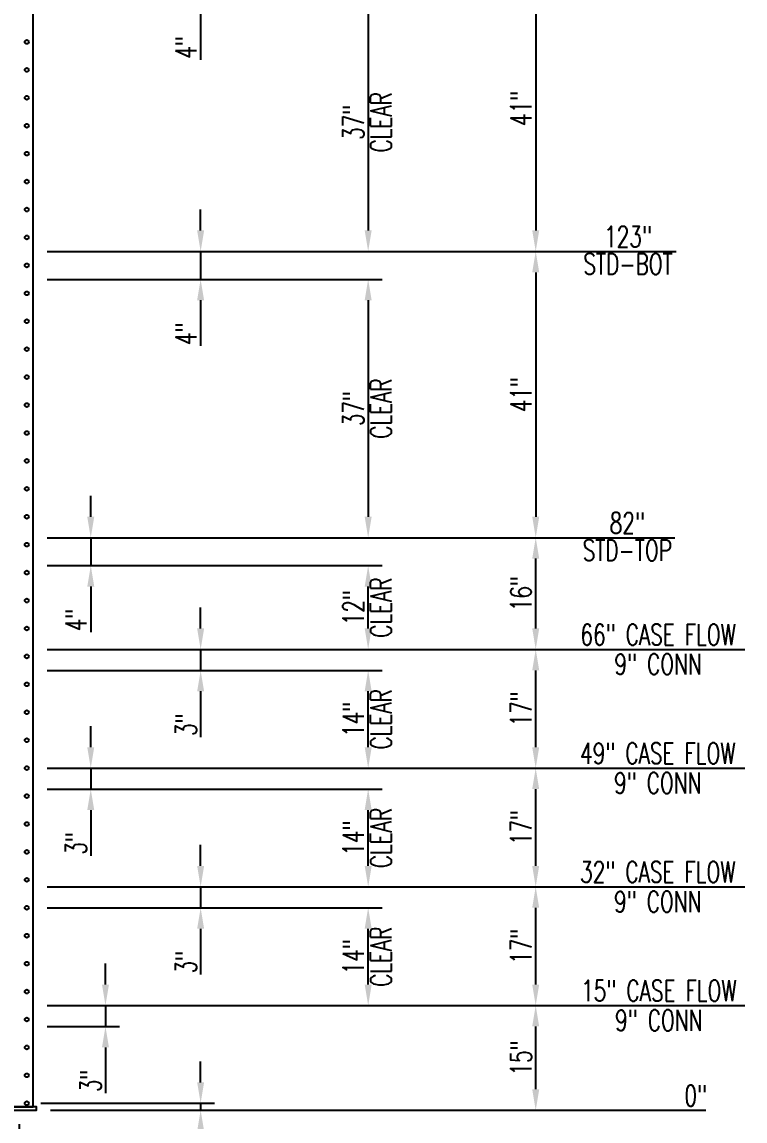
# Model space of a CAD drawing. Extents: x -805 to 239, y -158 to 536.
# Drawn here: x -24 to 79.6, y -1.5 to 155.9 of the extents above; entities that cross this region are included whole.
import ezdxf

# ---------------------------------------------------------------- set-up
doc = ezdxf.new("R2010")
doc.units = 0
doc.header["$LTSCALE"] = 8
doc.header["$MEASUREMENT"] = 0
doc.layers.get('DEFPOINTS').update_dxf_attribs({"linetype": 'CONTINUOUS'})
doc.layers.add('RACKDIM', color=7, linetype='CONTINUOUS')
doc.layers.add('RACKUPRIGHT', color=180, linetype='CONTINUOUS')
doc.styles.add('2thirds', font='romans.shx', dxfattribs={"width": 0.7})
doc.dimstyles.new('2tfrac16', dxfattribs={"dimscale": 32, "dimtxt": 0.0938, "dimasz": 0.0938, "dimexe": 0.0625, "dimexo": 0.0625, "dimgap": 0.01, "dimtad": 1, "dimdec": 4, "dimzin": 1, "dimdsep": 46, "dimlunit": 5, "dimtxsty": '2thirds', "dimcen": 0.0625, "dimclrd": 256, "dimclre": 256, "dimclrt": 256, "dimadec": 0, "dimazin": 0, "dimtfac": 0.75, "dimtdec": 4, "dimtmove": 0, "dimatfit": 0, "dimfxl": 0, "dimtvp": 0.75, "dimfrac": 2, "dimtolj": 1, "dimtzin": 0, "dimarcsym": 0})

# ---------------------------------------------------------------- blocks, each defined once
blk = doc.blocks.new('*D137')
at = {"layer": 'DEFPOINTS', "color": 0}
for p in [(-20.38, 78), (25.62, 78), (-20.38, 66)]:
    blk.add_point(p, dxfattribs=at)
at = {"layer": 'RACKDIM', "lineweight": -2}
for p, q in [((-18.38, 78), (27.62, 78)), ((25.62, 69), (25.62, 75)), ((-18.38, 66), (27.62, 66))]:
    blk.add_line(p, q, dxfattribs=at)
at = {"layer": 'RACKDIM'}
for points in [[(25.12, 75), (26.12, 75), (25.62, 78)], [(25.12, 69), (26.12, 69), (25.62, 66)]]:
    blk.add_solid(points, dxfattribs=at)
at = {"layer": 'RACKDIM', "char_height": 3.002, "attachment_point": 5, "rotation": 90, "style": '2thirds'}
for s, insert in [('\\A1;CLEAR', (27.44, 72)), ('\\A1;12"', (23.51, 72))]:
    blk.add_mtext(s, dxfattribs=dict(at, insert=insert))
blk = doc.blocks.new('*D136')
at = {"layer": 'DEFPOINTS', "color": 0}
for p in [(-20.38, 82), (49.62, 82), (-20.38, 66)]:
    blk.add_point(p, dxfattribs=at)
at = {"layer": 'RACKDIM', "lineweight": -2}
for p, q in [((-18.38, 82), (51.62, 82)), ((49.62, 69), (49.62, 79)), ((-18.38, 66), (51.62, 66))]:
    blk.add_line(p, q, dxfattribs=at)
at = {"layer": 'RACKDIM'}
for points in [[(49.12, 79), (50.12, 79), (49.62, 82)], [(49.12, 69), (50.12, 69), (49.62, 66)]]:
    blk.add_solid(points, dxfattribs=at)
at = {"layer": 'RACKDIM', "insert": (47.51, 74), "char_height": 3.002, "attachment_point": 5, "rotation": 90, "style": '2thirds'}
blk.add_mtext('\\A1;16"', dxfattribs=at)
blk = doc.blocks.new('*D135')
at = {"layer": 'DEFPOINTS', "color": 0}
for p in [(-22.38, 66), (-22.38, 63), (1.62, 63)]:
    blk.add_point(p, dxfattribs=at)
at = {"layer": 'RACKDIM', "lineweight": -2}
for p, q in [((1.62, 69), (1.62, 72)), ((-20.38, 66), (3.62, 66)), ((1.62, 66), (1.62, 63)), ((-20.38, 63), (3.62, 63)), ((1.62, 60), (1.62, 53.45))]:
    blk.add_line(p, q, dxfattribs=at)
at = {"layer": 'RACKDIM'}
for points in [[(1.12, 69), (2.12, 69), (1.62, 66)], [(1.12, 60), (2.12, 60), (1.62, 63)]]:
    blk.add_solid(points, dxfattribs=at)
at = {"layer": 'RACKDIM', "insert": (-0.49, 55.22), "char_height": 3.002, "attachment_point": 5, "rotation": 89.9998, "style": '2thirds'}
blk.add_mtext('\\A1;3"', dxfattribs=at)
blk = doc.blocks.new('*D134')
at = {"layer": 'DEFPOINTS', "color": 0}
for p in [(-20.38, 66), (49.62, 66), (-20.38, 49)]:
    blk.add_point(p, dxfattribs=at)
at = {"layer": 'RACKDIM', "lineweight": -2}
for p, q in [((-18.38, 66), (51.62, 66)), ((49.62, 52), (49.62, 63)), ((-18.38, 49), (51.62, 49))]:
    blk.add_line(p, q, dxfattribs=at)
at = {"layer": 'RACKDIM'}
for points in [[(49.12, 63), (50.12, 63), (49.62, 66)], [(49.12, 52), (50.12, 52), (49.62, 49)]]:
    blk.add_solid(points, dxfattribs=at)
at = {"layer": 'RACKDIM', "insert": (47.51, 57.5), "char_height": 3.002, "attachment_point": 5, "rotation": 90, "style": '2thirds'}
blk.add_mtext('\\A1;17"', dxfattribs=at)
blk = doc.blocks.new('*D133')
at = {"layer": 'DEFPOINTS', "color": 0}
for p in [(-20.38, 63), (25.62, 63), (-20.38, 49)]:
    blk.add_point(p, dxfattribs=at)
at = {"layer": 'RACKDIM', "lineweight": -2}
for p, q in [((-18.38, 63), (27.62, 63)), ((25.62, 52), (25.62, 60)), ((-18.38, 49), (27.62, 49))]:
    blk.add_line(p, q, dxfattribs=at)
at = {"layer": 'RACKDIM'}
for points in [[(25.12, 60), (26.12, 60), (25.62, 63)], [(25.12, 52), (26.12, 52), (25.62, 49)]]:
    blk.add_solid(points, dxfattribs=at)
at = {"layer": 'RACKDIM', "char_height": 3.002, "attachment_point": 5, "rotation": 90, "style": '2thirds'}
for s, insert in [('\\A1;CLEAR', (27.44, 56)), ('\\A1;14"', (23.51, 56))]:
    blk.add_mtext(s, dxfattribs=dict(at, insert=insert))
blk = doc.blocks.new('*D132')
at = {"layer": 'DEFPOINTS', "color": 0}
for p in [(-22.38, 15), (-22.38, 12), (-12.01, 12)]:
    blk.add_point(p, dxfattribs=at)
at = {"layer": 'RACKDIM', "lineweight": -2}
for p, q in [((-12.01, 18), (-12.01, 21)), ((-20.38, 15), (-10.01, 15)), ((-12.01, 15), (-12.01, 12)), ((-20.38, 12), (-10.01, 12)), ((-12.01, 9), (-12.01, 2.45))]:
    blk.add_line(p, q, dxfattribs=at)
at = {"layer": 'RACKDIM'}
for points in [[(-12.51, 18), (-11.51, 18), (-12.01, 15)], [(-12.51, 9), (-11.51, 9), (-12.01, 12)]]:
    blk.add_solid(points, dxfattribs=at)
at = {"layer": 'RACKDIM', "insert": (-14.12, 4.22), "char_height": 3.002, "attachment_point": 5, "rotation": 89.9998, "style": '2thirds'}
blk.add_mtext('\\A1;3"', dxfattribs=at)
blk = doc.blocks.new('*D131')
at = {"layer": 'DEFPOINTS', "color": 0}
for p in [(-20.38, 15), (54.57, 15), (-21.88, 0)]:
    blk.add_point(p, dxfattribs=at)
at = {"layer": 'RACKDIM', "lineweight": -2}
blk.add_line((-18.38, 15), (79.6, 15), dxfattribs=at)
at = {"layer": 'RACKDIM', "char_height": 3.0016, "attachment_point": 5, "style": '2thirds'}
for s, insert in [('\\A1;15" CASE FLOW', (67.25, 17.11)), ('\\A1;9" CONN', (67.25, 12.89))]:
    blk.add_mtext(s, dxfattribs=dict(at, insert=insert))
blk = doc.blocks.new('*D130')
at = {"layer": 'DEFPOINTS', "color": 0}
for p in [(-22.38, 32), (-22.38, 29), (1.62, 29)]:
    blk.add_point(p, dxfattribs=at)
at = {"layer": 'RACKDIM', "lineweight": -2}
for p, q in [((1.62, 35), (1.62, 38)), ((-20.38, 32), (3.62, 32)), ((1.62, 32), (1.62, 29)), ((-20.38, 29), (3.62, 29)), ((1.62, 26), (1.62, 19.45))]:
    blk.add_line(p, q, dxfattribs=at)
at = {"layer": 'RACKDIM'}
for points in [[(1.12, 35), (2.12, 35), (1.62, 32)], [(1.12, 26), (2.12, 26), (1.62, 29)]]:
    blk.add_solid(points, dxfattribs=at)
at = {"layer": 'RACKDIM', "insert": (-0.49, 21.22), "char_height": 3.002, "attachment_point": 5, "rotation": 89.9998, "style": '2thirds'}
blk.add_mtext('\\A1;3"', dxfattribs=at)
blk = doc.blocks.new('*D129')
at = {"layer": 'DEFPOINTS', "color": 0}
for p in [(-20.38, 46), (25.62, 46), (-20.38, 32)]:
    blk.add_point(p, dxfattribs=at)
at = {"layer": 'RACKDIM', "lineweight": -2}
for p, q in [((-18.38, 46), (27.62, 46)), ((25.62, 35), (25.62, 43)), ((-18.38, 32), (27.62, 32))]:
    blk.add_line(p, q, dxfattribs=at)
at = {"layer": 'RACKDIM'}
for points in [[(25.12, 43), (26.12, 43), (25.62, 46)], [(25.12, 35), (26.12, 35), (25.62, 32)]]:
    blk.add_solid(points, dxfattribs=at)
at = {"layer": 'RACKDIM', "char_height": 3.002, "attachment_point": 5, "rotation": 90, "style": '2thirds'}
for s, insert in [('\\A1;CLEAR', (27.44, 39)), ('\\A1;14"', (23.51, 39))]:
    blk.add_mtext(s, dxfattribs=dict(at, insert=insert))
blk = doc.blocks.new('*D128')
at = {"layer": 'DEFPOINTS', "color": 0}
for p in [(-20.38, 29), (25.62, 29), (-20.38, 15)]:
    blk.add_point(p, dxfattribs=at)
at = {"layer": 'RACKDIM', "lineweight": -2}
for p, q in [((-18.38, 29), (27.62, 29)), ((25.62, 18), (25.62, 26)), ((-18.38, 15), (27.62, 15))]:
    blk.add_line(p, q, dxfattribs=at)
at = {"layer": 'RACKDIM'}
for points in [[(25.12, 26), (26.12, 26), (25.62, 29)], [(25.12, 18), (26.12, 18), (25.62, 15)]]:
    blk.add_solid(points, dxfattribs=at)
at = {"layer": 'RACKDIM', "char_height": 3.002, "attachment_point": 5, "rotation": 90, "style": '2thirds'}
for s, insert in [('\\A1;CLEAR', (27.44, 22)), ('\\A1;14"', (23.51, 22))]:
    blk.add_mtext(s, dxfattribs=dict(at, insert=insert))
blk = doc.blocks.new('*D127')
at = {"layer": 'DEFPOINTS', "color": 0}
for p in [(-20.38, 32), (49.62, 32), (-20.38, 15)]:
    blk.add_point(p, dxfattribs=at)
at = {"layer": 'RACKDIM', "lineweight": -2}
for p, q in [((-18.38, 32), (51.62, 32)), ((49.62, 18), (49.62, 29)), ((-18.38, 15), (51.62, 15))]:
    blk.add_line(p, q, dxfattribs=at)
at = {"layer": 'RACKDIM'}
for points in [[(49.12, 29), (50.12, 29), (49.62, 32)], [(49.12, 18), (50.12, 18), (49.62, 15)]]:
    blk.add_solid(points, dxfattribs=at)
at = {"layer": 'RACKDIM', "insert": (47.51, 23.5), "char_height": 3.002, "attachment_point": 5, "rotation": 90, "style": '2thirds'}
blk.add_mtext('\\A1;17"', dxfattribs=at)
blk = doc.blocks.new('*D126')
at = {"layer": 'DEFPOINTS', "color": 0}
for p in [(-20.38, 49), (49.62, 49), (-20.38, 32)]:
    blk.add_point(p, dxfattribs=at)
at = {"layer": 'RACKDIM', "lineweight": -2}
for p, q in [((-18.38, 49), (51.62, 49)), ((49.62, 35), (49.62, 46)), ((-18.38, 32), (51.62, 32))]:
    blk.add_line(p, q, dxfattribs=at)
at = {"layer": 'RACKDIM'}
for points in [[(49.12, 46), (50.12, 46), (49.62, 49)], [(49.12, 35), (50.12, 35), (49.62, 32)]]:
    blk.add_solid(points, dxfattribs=at)
at = {"layer": 'RACKDIM', "insert": (47.51, 40.5), "char_height": 3.002, "attachment_point": 5, "rotation": 90, "style": '2thirds'}
blk.add_mtext('\\A1;17"', dxfattribs=at)
blk = doc.blocks.new('*D125')
at = {"layer": 'DEFPOINTS', "color": 0}
for p in [(-20.38, 49), (54.27, 49), (-21.88, 0)]:
    blk.add_point(p, dxfattribs=at)
at = {"layer": 'RACKDIM', "lineweight": -2}
blk.add_line((-18.38, 49), (79.6, 49), dxfattribs=at)
at = {"layer": 'RACKDIM', "char_height": 3.0016, "attachment_point": 5, "style": '2thirds'}
for s, insert in [('\\A1;49" CASE FLOW', (67.1, 51.11)), ('\\A1;9" CONN', (67.1, 46.89))]:
    blk.add_mtext(s, dxfattribs=dict(at, insert=insert))
blk = doc.blocks.new('*D124')
at = {"layer": 'DEFPOINTS', "color": 0}
for p in [(-20.38, 32), (54.27, 32), (-21.88, 0)]:
    blk.add_point(p, dxfattribs=at)
at = {"layer": 'RACKDIM', "lineweight": -2}
blk.add_line((-18.38, 32), (79.6, 32), dxfattribs=at)
at = {"layer": 'RACKDIM', "char_height": 3.0016, "attachment_point": 5, "style": '2thirds'}
for s, insert in [('\\A1;32" CASE FLOW', (67.1, 34.11)), ('\\A1;9" CONN', (67.1, 29.89))]:
    blk.add_mtext(s, dxfattribs=dict(at, insert=insert))
blk = doc.blocks.new('*D123')
at = {"layer": 'DEFPOINTS', "color": 0}
for p in [(-22.38, 49), (-22.38, 46), (-14.12, 46)]:
    blk.add_point(p, dxfattribs=at)
at = {"layer": 'RACKDIM', "lineweight": -2}
for p, q in [((-14.12, 52), (-14.12, 55)), ((-20.38, 49), (-12.12, 49)), ((-14.12, 49), (-14.12, 46)), ((-20.38, 46), (-12.12, 46)), ((-14.12, 43), (-14.12, 36.45))]:
    blk.add_line(p, q, dxfattribs=at)
at = {"layer": 'RACKDIM'}
for points in [[(-14.62, 52), (-13.62, 52), (-14.12, 49)], [(-14.62, 43), (-13.62, 43), (-14.12, 46)]]:
    blk.add_solid(points, dxfattribs=at)
at = {"layer": 'RACKDIM', "insert": (-16.23, 38.22), "char_height": 3.002, "attachment_point": 5, "rotation": 89.9998, "style": '2thirds'}
blk.add_mtext('\\A1;3"', dxfattribs=at)
blk = doc.blocks.new('*D115')
at = {"layer": 'DEFPOINTS', "color": 0}
for p in [(-22.38, 410), (55.62, 410), (-125.38, 0)]:
    blk.add_point(p, dxfattribs=at)
at = {"layer": 'RACKDIM', "lineweight": -2}
blk.add_line((-20.38, 410), (69.55, 410), dxfattribs=at)
at = {"layer": 'RACKDIM', "attachment_point": 5, "style": '2thirds'}
for s, insert, char_height in [('\\A1;410"', (62.74, 412.11), 3.002), ('\\A1;STD-TOP', (62.74, 408.18), 3.0016)]:
    blk.add_mtext(s, dxfattribs=dict(at, insert=insert, char_height=char_height))
blk = doc.blocks.new('*D110')
at = {"layer": 'DEFPOINTS', "color": 0}
for p in [(-22.38, 328), (55.62, 328), (-125.38, 0)]:
    blk.add_point(p, dxfattribs=at)
at = {"layer": 'RACKDIM', "lineweight": -2}
blk.add_line((-20.38, 328), (68.75, 328), dxfattribs=at)
at = {"layer": 'RACKDIM', "attachment_point": 5, "style": '2thirds'}
for s, insert, char_height in [('\\A1;328"', (62.34, 330.11), 3.002), ('\\A1;INV-BOT', (62.34, 326.18), 3.0016)]:
    blk.add_mtext(s, dxfattribs=dict(at, insert=insert, char_height=char_height))
blk = doc.blocks.new('*D105')
at = {"layer": 'DEFPOINTS', "color": 0}
for p in [(-22.38, 287), (55.62, 287), (-125.38, 0)]:
    blk.add_point(p, dxfattribs=at)
at = {"layer": 'RACKDIM', "lineweight": -2}
blk.add_line((-20.38, 287), (69.75, 287), dxfattribs=at)
at = {"layer": 'RACKDIM', "attachment_point": 5, "style": '2thirds'}
for s, insert, char_height in [('\\A1;287"', (62.84, 289.11), 3.002), ('\\A1;STD-BOT', (62.84, 285.18), 3.0016)]:
    blk.add_mtext(s, dxfattribs=dict(at, insert=insert, char_height=char_height))
blk = doc.blocks.new('*D100')
at = {"layer": 'DEFPOINTS', "color": 0}
for p in [(-22.38, 246), (55.62, 246), (-125.38, 0)]:
    blk.add_point(p, dxfattribs=at)
at = {"layer": 'RACKDIM', "lineweight": -2}
blk.add_line((-20.38, 246), (69.55, 246), dxfattribs=at)
at = {"layer": 'RACKDIM', "attachment_point": 5, "style": '2thirds'}
for s, insert, char_height in [('\\A1;246"', (62.74, 248.11), 3.002), ('\\A1;STD-TOP', (62.74, 244.18), 3.0016)]:
    blk.add_mtext(s, dxfattribs=dict(at, insert=insert, char_height=char_height))
blk = doc.blocks.new('*D95')
at = {"layer": 'DEFPOINTS', "color": 0}
for p in [(-22.38, 204), (55.62, 204), (-125.38, 0)]:
    blk.add_point(p, dxfattribs=at)
at = {"layer": 'RACKDIM', "lineweight": -2}
blk.add_line((-20.38, 204), (68.75, 204), dxfattribs=at)
at = {"layer": 'RACKDIM', "attachment_point": 5, "style": '2thirds'}
for s, insert, char_height in [('\\A1;204"', (62.34, 206.11), 3.002), ('\\A1;INV-BOT', (62.34, 202.18), 3.0016)]:
    blk.add_mtext(s, dxfattribs=dict(at, insert=insert, char_height=char_height))
blk = doc.blocks.new('*D90')
at = {"layer": 'DEFPOINTS', "color": 0}
for p in [(-22.38, 164), (55.62, 164), (-125.38, 0)]:
    blk.add_point(p, dxfattribs=at)
at = {"layer": 'RACKDIM', "lineweight": -2}
blk.add_line((-20.38, 164), (68.75, 164), dxfattribs=at)
at = {"layer": 'RACKDIM', "attachment_point": 5, "style": '2thirds'}
for s, insert, char_height in [('\\A1;164"', (62.34, 166.11), 3.002), ('\\A1;INV-BOT', (62.34, 162.18), 3.0016)]:
    blk.add_mtext(s, dxfattribs=dict(at, insert=insert, char_height=char_height))
blk = doc.blocks.new('*D89')
at = {"layer": 'DEFPOINTS', "color": 0}
for p in [(-22.38, 164), (-22.38, 123), (49.62, 123)]:
    blk.add_point(p, dxfattribs=at)
at = {"layer": 'RACKDIM', "lineweight": -2}
for p, q in [((-20.38, 164), (51.62, 164)), ((49.62, 161), (49.62, 126)), ((-20.38, 123), (51.62, 123))]:
    blk.add_line(p, q, dxfattribs=at)
at = {"layer": 'RACKDIM'}
for points in [[(49.12, 161), (50.12, 161), (49.62, 164)], [(49.12, 126), (50.12, 126), (49.62, 123)]]:
    blk.add_solid(points, dxfattribs=at)
at = {"layer": 'RACKDIM', "insert": (47.51, 143.5), "char_height": 3.002, "attachment_point": 5, "rotation": 89.9998, "style": '2thirds'}
blk.add_mtext('\\A1;41"', dxfattribs=at)
blk = doc.blocks.new('*D88')
at = {"layer": 'DEFPOINTS', "color": 0}
for p in [(-22.38, 160), (-22.38, 123), (25.62, 123)]:
    blk.add_point(p, dxfattribs=at)
at = {"layer": 'RACKDIM', "lineweight": -2}
for p, q in [((-20.38, 160), (27.62, 160)), ((25.62, 157), (25.62, 126)), ((-20.38, 123), (27.62, 123))]:
    blk.add_line(p, q, dxfattribs=at)
at = {"layer": 'RACKDIM'}
for points in [[(25.12, 157), (26.12, 157), (25.62, 160)], [(25.12, 126), (26.12, 126), (25.62, 123)]]:
    blk.add_solid(points, dxfattribs=at)
at = {"layer": 'RACKDIM', "char_height": 3.002, "attachment_point": 5, "rotation": 89.9998, "style": '2thirds'}
for s, insert in [('\\A1;CLEAR', (27.44, 141.5)), ('\\A1;37"', (23.51, 141.5))]:
    blk.add_mtext(s, dxfattribs=dict(at, insert=insert))
blk = doc.blocks.new('*D87')
at = {"layer": 'DEFPOINTS', "color": 0}
for p in [(-22.38, 164), (-22.38, 160), (1.62, 160)]:
    blk.add_point(p, dxfattribs=at)
at = {"layer": 'RACKDIM', "lineweight": -2}
for p, q in [((1.62, 167), (1.62, 170)), ((-20.38, 164), (3.62, 164)), ((1.62, 164), (1.62, 160)), ((-20.38, 160), (3.62, 160)), ((1.62, 157), (1.62, 150.46))]:
    blk.add_line(p, q, dxfattribs=at)
at = {"layer": 'RACKDIM'}
for points in [[(1.12, 167), (2.12, 167), (1.62, 164)], [(1.12, 157), (2.12, 157), (1.62, 160)]]:
    blk.add_solid(points, dxfattribs=at)
at = {"layer": 'RACKDIM', "insert": (-0.49, 152.23), "char_height": 3.002, "attachment_point": 5, "rotation": 89.9998, "style": '2thirds'}
blk.add_mtext('\\A1;4"', dxfattribs=at)
blk = doc.blocks.new('*D85')
at = {"layer": 'DEFPOINTS', "color": 0}
for p in [(-22.38, 123), (55.62, 123), (-125.38, 0)]:
    blk.add_point(p, dxfattribs=at)
at = {"layer": 'RACKDIM', "lineweight": -2}
blk.add_line((-20.38, 123), (69.75, 123), dxfattribs=at)
at = {"layer": 'RACKDIM', "attachment_point": 5, "style": '2thirds'}
for s, insert, char_height in [('\\A1;123"', (62.84, 125.11), 3.002), ('\\A1;STD-BOT', (62.84, 121.18), 3.0016)]:
    blk.add_mtext(s, dxfattribs=dict(at, insert=insert, char_height=char_height))
blk = doc.blocks.new('*D84')
at = {"layer": 'DEFPOINTS', "color": 0}
for p in [(-22.38, 123), (-22.38, 82), (49.62, 82)]:
    blk.add_point(p, dxfattribs=at)
at = {"layer": 'RACKDIM', "lineweight": -2}
for p, q in [((-20.38, 123), (51.62, 123)), ((49.62, 120), (49.62, 85)), ((-20.38, 82), (51.62, 82))]:
    blk.add_line(p, q, dxfattribs=at)
at = {"layer": 'RACKDIM'}
for points in [[(49.12, 120), (50.12, 120), (49.62, 123)], [(49.12, 85), (50.12, 85), (49.62, 82)]]:
    blk.add_solid(points, dxfattribs=at)
at = {"layer": 'RACKDIM', "insert": (47.51, 102.5), "char_height": 3.002, "attachment_point": 5, "rotation": 89.9998, "style": '2thirds'}
blk.add_mtext('\\A1;41"', dxfattribs=at)
blk = doc.blocks.new('*D83')
at = {"layer": 'DEFPOINTS', "color": 0}
for p in [(-22.38, 119), (-22.38, 82), (25.62, 82)]:
    blk.add_point(p, dxfattribs=at)
at = {"layer": 'RACKDIM', "lineweight": -2}
for p, q in [((-20.38, 119), (27.62, 119)), ((25.62, 116), (25.62, 85)), ((-20.38, 82), (27.62, 82))]:
    blk.add_line(p, q, dxfattribs=at)
at = {"layer": 'RACKDIM'}
for points in [[(25.12, 116), (26.12, 116), (25.62, 119)], [(25.12, 85), (26.12, 85), (25.62, 82)]]:
    blk.add_solid(points, dxfattribs=at)
at = {"layer": 'RACKDIM', "char_height": 3.002, "attachment_point": 5, "rotation": 89.9998, "style": '2thirds'}
for s, insert in [('\\A1;CLEAR', (27.44, 100.5)), ('\\A1;37"', (23.51, 100.5))]:
    blk.add_mtext(s, dxfattribs=dict(at, insert=insert))
blk = doc.blocks.new('*D82')
at = {"layer": 'DEFPOINTS', "color": 0}
for p in [(-22.38, 123), (-22.38, 119), (1.62, 119)]:
    blk.add_point(p, dxfattribs=at)
at = {"layer": 'RACKDIM', "lineweight": -2}
for p, q in [((1.62, 126), (1.62, 129)), ((-20.38, 123), (3.62, 123)), ((1.62, 123), (1.62, 119)), ((-20.38, 119), (3.62, 119)), ((1.62, 116), (1.62, 109.46))]:
    blk.add_line(p, q, dxfattribs=at)
at = {"layer": 'RACKDIM'}
for points in [[(1.12, 126), (2.12, 126), (1.62, 123)], [(1.12, 116), (2.12, 116), (1.62, 119)]]:
    blk.add_solid(points, dxfattribs=at)
at = {"layer": 'RACKDIM', "insert": (-0.49, 111.23), "char_height": 3.002, "attachment_point": 5, "rotation": 89.9998, "style": '2thirds'}
blk.add_mtext('\\A1;4"', dxfattribs=at)
blk = doc.blocks.new('*D80')
at = {"layer": 'DEFPOINTS', "color": 0}
for p in [(-22.38, 82), (55.62, 82), (-125.38, 0)]:
    blk.add_point(p, dxfattribs=at)
at = {"layer": 'RACKDIM', "lineweight": -2}
blk.add_line((-20.38, 82), (69.55, 82), dxfattribs=at)
at = {"layer": 'RACKDIM', "attachment_point": 5, "style": '2thirds'}
for s, insert, char_height in [('\\A1;82"', (62.74, 84.11), 3.002), ('\\A1;STD-TOP', (62.74, 80.18), 3.0016)]:
    blk.add_mtext(s, dxfattribs=dict(at, insert=insert, char_height=char_height))
blk = doc.blocks.new('*D79')
at = {"layer": 'DEFPOINTS', "color": 0}
for p in [(-22.38, 82), (-22.38, 78), (-14.12, 78)]:
    blk.add_point(p, dxfattribs=at)
at = {"layer": 'RACKDIM', "lineweight": -2}
for p, q in [((-14.12, 85), (-14.12, 88)), ((-20.38, 82), (-12.12, 82)), ((-14.12, 82), (-14.12, 78)), ((-20.38, 78), (-12.12, 78)), ((-14.12, 75), (-14.12, 68.46))]:
    blk.add_line(p, q, dxfattribs=at)
at = {"layer": 'RACKDIM'}
for points in [[(-14.62, 85), (-13.62, 85), (-14.12, 82)], [(-14.62, 75), (-13.62, 75), (-14.12, 78)]]:
    blk.add_solid(points, dxfattribs=at)
at = {"layer": 'RACKDIM', "insert": (-16.23, 70.23), "char_height": 3.002, "attachment_point": 5, "rotation": 89.9998, "style": '2thirds'}
blk.add_mtext('\\A1;4"', dxfattribs=at)
blk = doc.blocks.new('*D78')
at = {"layer": 'DEFPOINTS', "color": 0}
for p in [(-125.38, 0), (-21.88, 0), (70.78, 0)]:
    blk.add_point(p, dxfattribs=at)
at = {"layer": 'RACKDIM', "lineweight": -2}
blk.add_line((-19.88, 0), (74, 0), dxfattribs=at)
at = {"layer": 'RACKDIM', "char_height": 3.002, "attachment_point": 5, "style": '2thirds'}
for s, insert in [('\\A1;0"', (72.55, 2.11)), ('\\A1;', (72.55, -1.82))]:
    blk.add_mtext(s, dxfattribs=dict(at, insert=insert))
blk = doc.blocks.new('*D77')
at = {"layer": 'DEFPOINTS', "color": 0}
for p in [(-26.38, 0), (-24.38, 0), (-24.38, -25)]:
    blk.add_point(p, dxfattribs=at)
at = {"layer": 'RACKDIM', "lineweight": -2}
for p, q in [((-26.38, -2), (-26.38, -27)), ((-24.38, -2), (-24.38, -27)), ((-29.38, -25), (-32.38, -25)), ((-26.38, -25), (-24.38, -25)), ((-21.38, -25), (-14.83, -25))]:
    blk.add_line(p, q, dxfattribs=at)
at = {"layer": 'RACKDIM'}
for points in [[(-29.38, -24.5), (-29.38, -25.5), (-26.38, -25)], [(-21.38, -24.5), (-21.38, -25.5), (-24.38, -25)]]:
    blk.add_solid(points, dxfattribs=at)
at = {"layer": 'RACKDIM', "insert": (-16.61, -22.89), "char_height": 3.002, "attachment_point": 5, "style": '2thirds'}
blk.add_mtext('\\A1;2"', dxfattribs=at)
blk = doc.blocks.new('*D138')
at = {"layer": 'DEFPOINTS', "color": 0}
for p in [(-20.38, 66), (54.37, 66), (-21.88, 0)]:
    blk.add_point(p, dxfattribs=at)
at = {"layer": 'RACKDIM', "lineweight": -2}
blk.add_line((-18.38, 66), (79.6, 66), dxfattribs=at)
at = {"layer": 'RACKDIM', "char_height": 3.0016, "attachment_point": 5, "style": '2thirds'}
for s, insert in [('\\A1;66" CASE FLOW', (67.15, 68.11)), ('\\A1;9" CONN', (67.15, 63.89))]:
    blk.add_mtext(s, dxfattribs=dict(at, insert=insert))
blk = doc.blocks.new('*D139')
at = {"layer": 'DEFPOINTS', "color": 0}
for p in [(-20.38, 15), (49.62, 15), (-19.88, 0)]:
    blk.add_point(p, dxfattribs=at)
at = {"layer": 'RACKDIM', "lineweight": -2}
for p, q in [((-18.38, 15), (51.62, 15)), ((49.62, 3), (49.62, 12)), ((-17.88, 0), (51.62, 0))]:
    blk.add_line(p, q, dxfattribs=at)
at = {"layer": 'RACKDIM'}
for points in [[(49.12, 12), (50.12, 12), (49.62, 15)], [(49.12, 3), (50.12, 3), (49.62, 0)]]:
    blk.add_solid(points, dxfattribs=at)
at = {"layer": 'RACKDIM', "insert": (47.51, 7.5), "char_height": 3.002, "attachment_point": 5, "rotation": 90, "style": '2thirds'}
blk.add_mtext('\\A1;15"', dxfattribs=at)
blk = doc.blocks.new('*D140')
at = {"layer": 'DEFPOINTS', "color": 0}
for p in [(-23.29, 1), (-21.88, 0), (1.62, 0)]:
    blk.add_point(p, dxfattribs=at)
at = {"layer": 'RACKDIM', "lineweight": -2}
for p, q in [((1.62, 4), (1.62, 7)), ((-21.29, 1), (3.62, 1)), ((1.62, 1), (1.62, 0)), ((-19.88, 0), (3.62, 0)), ((1.62, -3), (1.62, -47.36))]:
    blk.add_line(p, q, dxfattribs=at)
at = {"layer": 'RACKDIM'}
for points in [[(1.12, 4), (2.12, 4), (1.62, 1)], [(1.12, -3), (2.12, -3), (1.62, 0)]]:
    blk.add_solid(points, dxfattribs=at)
at = {"layer": 'RACKDIM', "insert": (-3.77, -26.68), "char_height": 3.0016, "attachment_point": 5, "rotation": 90, "style": '2thirds'}
blk.add_mtext('\\A1;1" FLOOR TO CENTER OF\\PLOWEST HOLE (TYPICAL)', dxfattribs=at)

msp = doc.modelspace()

# ---------------------------------------------------------------- linework, layer by layer
at = {"layer": 'RACKUPRIGHT'}
for points in [[(-26.37898, 0.5), (-22.37898, 0.5), (-22.37898, 410), (-26.37898, 410), (-26.37898, 0.5)], [(-26.87898, 0), (-21.87898, 0), (-21.87898, 0.5), (-26.87898, 0.5), (-26.87898, 0)]]:
    msp.add_lwpolyline(points, dxfattribs=at)
for centre in [(-23.28523, 153), (-23.28523, 149), (-23.28523, 145), (-23.28523, 141), (-23.28523, 137), (-23.28523, 133), (-23.28523, 129), (-23.28523, 125), (-23.28523, 121), (-23.28523, 117), (-23.28523, 113), (-23.28523, 109), (-23.28523, 105), (-23.28523, 101), (-23.28523, 97), (-23.28523, 93), (-23.28523, 89), (-23.28523, 85), (-23.28523, 81), (-23.28523, 77), (-23.28523, 73), (-23.28523, 69), (-23.28523, 65), (-23.28523, 61), (-23.28523, 57), (-23.28523, 53), (-23.28523, 49), (-23.28523, 45), (-23.28523, 41), (-23.28523, 37), (-23.28523, 33), (-23.28523, 29), (-23.28523, 25), (-23.28523, 21), (-23.28523, 17), (-23.28523, 13), (-23.28523, 9), (-23.28523, 5), (-23.28523, 1)]:
    msp.add_circle(centre, 0.28125, dxfattribs=at)

# ---------------------------------------------------------------- dimensions: what is measured, and where the dimension line sits
at = {"layer": 'RACKDIM'}
for feature_location, offset, origin, text, picture, middle in [((-22.37898, 410), (78, 0), (-125.37898, 0), '<>\\XSTD-TOP', '*D115', (62.74464, 410)), ((-22.37898, 328), (78, 0), (-125.37898, 0), '<>\\XINV-BOT', '*D110', (62.34443, 328)), ((-22.37898, 287), (78, 0), (-125.37898, 0), '<>\\XSTD-BOT', '*D105', (62.8447, 287)), ((-22.37898, 246), (78, 0), (-125.37898, 0), '<>\\XSTD-TOP', '*D100', (62.74464, 246)), ((-22.37898, 204), (78, 0), (-125.37898, 0), '<>\\XINV-BOT', '*D95', (62.34443, 204)), ((-22.37898, 164), (78, 0), (-125.37898, 0), '<>\\XINV-BOT', '*D90', (62.34443, 164)), ((-22.37898, 123), (78, 0), (-125.37898, 0), '<>\\XSTD-BOT', '*D85', (62.8447, 123)), ((-22.37898, 82), (78, 0), (-125.37898, 0), '<>\\XSTD-TOP', '*D80', (62.74464, 82)), ((-20.37898, 65.99894), (74.74954, 0), (-21.87898, 0), '<> CASE FLOW\\X9" CONN', '*D138', (67.1472, 65.99894)), ((-20.37898, 48.99894), (74.64949, 0), (-21.87898, 0), '<> CASE FLOW\\X9" CONN', '*D125', (67.09717, 48.99894)), ((-20.37898, 31.99894), (74.64949, 0), (-21.87898, 0), '<> CASE FLOW\\X9" CONN', '*D124', (67.09717, 31.99894)), ((-20.37898, 14.99894), (74.94965, 0), (-21.87898, 0), '<> CASE FLOW\\X9" CONN', '*D131', (67.24725, 14.99894)), ((-21.8789823388, -0.0000000001), (92.6570365203, 0), (-125.3789823388, -0.0000000001), '<>\\X   ', '*D78', (72.5488275148, -0.0000000001))]:
    dim = msp.add_ordinate_dim(feature_location=feature_location, offset=offset, dtype=0, origin=origin, text=text, dimstyle='2tfrac16', override={"dimpost": '"'}, dxfattribs=at)
    dim.commit()
    dim.dimension.update_dxf_attribs({"geometry": picture, "text_midpoint": middle})
for base, p1, p2, angle, picture, middle in [((1.621, 159.99991), (-22.37898, 164), (-22.37898, 160), 269.9997895, '*D87', (-0.48569, 152.22595)), ((49.62087, 122.99974), (-22.37898, 164), (-22.37898, 123), 269.9997895, '*D89', (47.51428, 143.49974)), ((1.621, 118.99991), (-22.37898, 123), (-22.37898, 119), 269.9997895, '*D82', (-0.48569, 111.22595)), ((49.62087, 81.99974), (-22.37898, 123), (-22.37898, 82), 269.9997895, '*D84', (47.51428, 102.49974)), ((-14.1204, 77.99997), (-22.37898, 82), (-22.37898, 78), 269.9997895, '*D79', (-16.2271, 70.226)), ((49.620724, 81.999993), (-20.378982, 65.998936), (-20.378982, 81.999993), 90, '*D136', (47.514057, 73.999464)), ((1.62104, 62.99886), (-22.37898, 65.99894), (-22.37898, 62.99894), 269.9997895, '*D135', (-0.48566, 55.22489)), ((49.62072, 65.99894), (-20.37898, 48.99894), (-20.37898, 65.99894), 90, '*D134', (47.51406, 57.49894)), ((49.62072, 48.99894), (-20.37898, 31.99894), (-20.37898, 48.99894), 90, '*D126', (47.51406, 40.49894)), ((1.62104, 28.99886), (-22.37898, 31.99894), (-22.37898, 28.99894), 269.9997895, '*D130', (-0.48566, 21.22489)), ((49.62072, 31.99894), (-20.37898, 14.99894), (-20.37898, 31.99894), 90, '*D127', (47.51406, 23.49894)), ((-12.01399, 11.99891), (-22.37898, 14.99894), (-22.37898, 11.99894), 269.9997895, '*D132', (-14.12069, 4.22494)), ((49.62072, 14.99894), (-19.87898, 0), (-20.37898, 14.99894), 90, '*D139', (47.51406, 7.49947))]:
    dim = msp.add_linear_dim(base=base, p1=p1, p2=p2, angle=angle, dimstyle='2tfrac16', override={"dimpost": '"'}, dxfattribs=at)
    dim.commit()
    dim.dimension.update_dxf_attribs({"geometry": picture, "text_midpoint": middle})
for base, p1, p2, angle, text, picture, middle in [((25.62087, 122.99982), (-22.37898, 160), (-22.37898, 123), 269.9997895, '<>\\XCLEAR', '*D88', (25.62094, 141.49982)), ((25.62087, 81.99982), (-22.37898, 119), (-22.37898, 82), 269.9997895, '<>\\XCLEAR', '*D83', (25.62094, 100.49982)), ((25.620753, 77.999993), (-20.378982, 65.998936), (-20.378982, 77.999993), 90, '<>\\XCLEAR', '*D137', (25.620753, 71.999464)), ((25.62075, 62.99894), (-20.37898, 48.99894), (-20.37898, 62.99894), 90, '<>\\XCLEAR', '*D133', (25.62075, 55.99894)), ((25.62075, 45.99894), (-20.37898, 31.99894), (-20.37898, 45.99894), 90, '<>\\XCLEAR', '*D129', (25.62075, 38.99894)), ((25.62075, 28.99894), (-20.37898, 14.99894), (-20.37898, 28.99894), 90, '<>\\XCLEAR', '*D128', (25.62075, 21.99894)), ((1.62094, 0), (-23.28523, 1), (-21.87898, 0), 90, '<> FLOOR TO CENTER OF\\PLOWEST HOLE (TYPICAL)', '*D140', (-3.77319, -26.68405))]:
    dim = msp.add_linear_dim(base=base, p1=p1, p2=p2, angle=angle, text=text, dimstyle='2tfrac16', override={"dimpost": '"'}, dxfattribs=at)
    dim.commit()
    dim.dimension.update_dxf_attribs({"geometry": picture, "text_midpoint": middle})
dim = msp.add_linear_dim(base=(-14.12052, 45.99891), p1=(-22.37898, 48.99894), p2=(-22.37898, 45.99894), angle=269.9997895, dimstyle='2tfrac16', override={"dimpost": '"'}, dxfattribs=at)
dim.commit()
dim.dimension.update_dxf_attribs({"geometry": '*D123', "text_midpoint": (-14.12055, 38.22494), "dimtype": 160})
dim = msp.add_linear_dim(base=(-24.37898, -24.99541), p1=(-26.37898, 0), p2=(-24.37898, 0), dimstyle='2tfrac16', override={"dimpost": '"'}, dxfattribs=at)
dim.commit()
dim.dimension.update_dxf_attribs({"geometry": '*D77', "text_midpoint": (-16.60501, -22.88874)})

doc.saveas('drawing.dxf')
